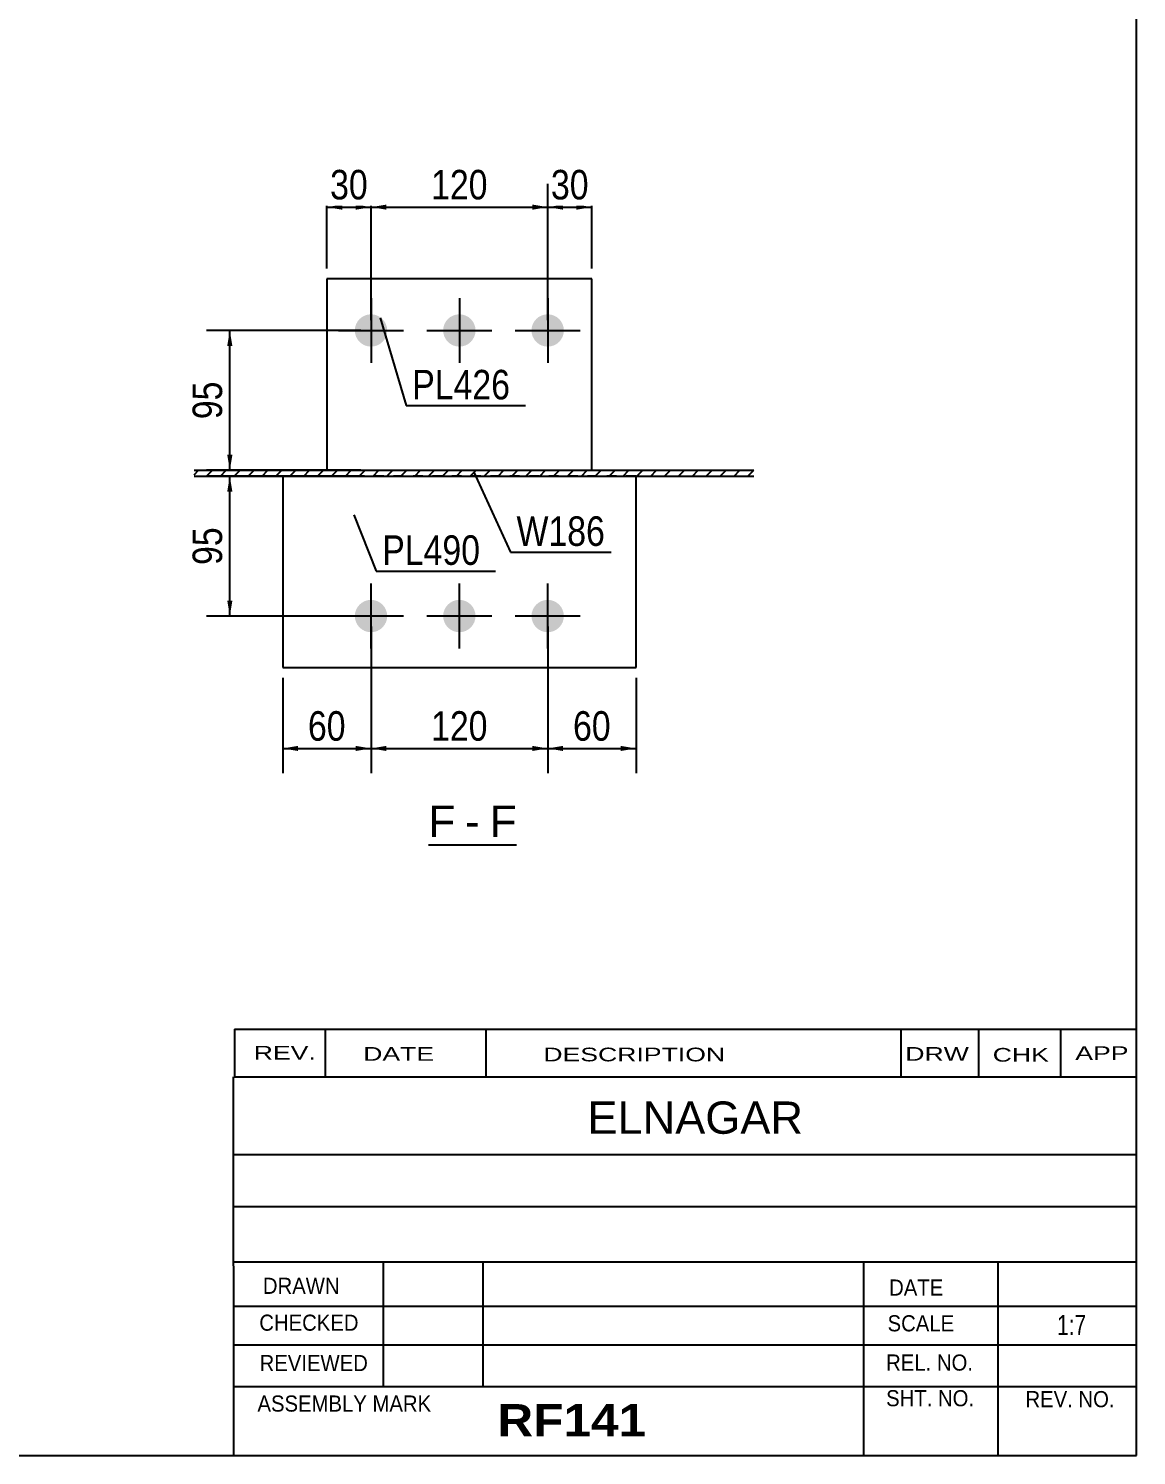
# Model space of a CAD drawing. Header units: millimetres. Extents: x -37 to 365, y -197 to 80.
# Drawn here: x 257.8 to 365.3, y -196.8 to -58.3 of the extents above; entities that cross this region are included whole.
import ezdxf

# ---------------------------------------------------------------- set-up
doc = ezdxf.new("R2010")
doc.units = ezdxf.units.MM
doc.linetypes.add('DXK_LINE_DOT1', pattern=[1.8814, 0.9407, -0.9407])
doc.styles.add('Arial', font='ARIAL.TTF', dxfattribs={"height": 0.2})
doc.styles.add('Arial Bold', font='ARIALBD.TTF', dxfattribs={"height": 0.2})
doc.styles.add('Arial Narrow', font='ARIALN.TTF', dxfattribs={"height": 0.2})

# ---------------------------------------------------------------- blocks, each defined once
blk = doc.blocks.new('Unknown-627306749-1201')
at = {"color": 5, "linetype": 'Continuous'}
for p, q in [((365.27, -196.81), (365.27, 80.19)), ((-34.73, -196.81), (365.27, -196.81))]:
    blk.add_line(p, q, dxfattribs=at)
blk = doc.blocks.new('Unknown-627306749-14 - 5216')
at = {"color": 7, "linetype": 'Continuous'}
blk.add_line((296.57, -137.54), (305.12, -137.54), dxfattribs=at)
at = {"color": 0, "linetype": 'Continuous'}
for points in [[(299.17, -136.79), (299.17, -133.59), (296.57, -133.59), (296.57, -136.79)], [(301.56, -136.79), (301.56, -133.59), (300.13, -133.59), (300.13, -136.79)], [(305.12, -136.79), (305.12, -133.59), (302.52, -133.59), (302.52, -136.79)]]:
    blk.add_wipeout(points, dxfattribs=at)
at = {"color": 96, "linetype": 'Continuous', "style": 'Arial'}
for s, p in [('F', (296.57, -136.79)), ('F', (302.52, -136.79)), ('-', (300.13, -136.79))]:
    blk.add_text(s, height=3.06, dxfattribs=at).set_placement(p)
blk = doc.blocks.new('Part-627306749-5258 - 5216')
at = {"color": 2, "linetype": 'Continuous'}
for p, q in [((312.43, -82.62), (286.71, -82.62)), ((286.71, -82.62), (286.71, -101.19)), ((312.43, -101.19), (312.43, -82.62))]:
    blk.add_line(p, q, dxfattribs=at)
at = {"color": 7, "linetype": 'DXK_LINE_DOT1'}
blk.add_line((286.71, -101.19), (312.43, -101.19), dxfattribs=at)
blk = doc.blocks.new('Part-627306749-5259 - 5216')
at = {"color": 2, "linetype": 'Continuous'}
for p, q in [((282.43, -101.76), (282.43, -120.34)), ((316.71, -120.34), (316.71, -101.76)), ((282.43, -120.34), (316.71, -120.34))]:
    blk.add_line(p, q, dxfattribs=at)
at = {"color": 7, "linetype": 'DXK_LINE_DOT1'}
blk.add_line((316.71, -101.76), (282.43, -101.76), dxfattribs=at)
blk = doc.blocks.new('Bolt-627306749-5313 - 5216')
at = {"linetype": 'Continuous'}
for points in [[(289.43, -115.34, -1), (292.57, -115.34, -1)], [(298, -115.34, -1), (301.14, -115.34, -1)], [(306.57, -115.34, -1), (309.71, -115.34, -1)]]:
    blk.add_hatch(color=3, dxfattribs=at).paths.add_polyline_path(points)
at = {"color": 3, "linetype": 'Continuous'}
for p, q in [((291, -118.48), (291, -112.19)), ((299.57, -118.48), (299.57, -112.19)), ((308.14, -118.48), (308.14, -112.19)), ((294.14, -115.34), (287.85, -115.34)), ((302.71, -115.34), (296.43, -115.34)), ((311.28, -115.34), (305, -115.34))]:
    blk.add_line(p, q, dxfattribs=at)
blk = doc.blocks.new('Part-627306749-5289 - 5216')
at = {"linetype": 'Continuous'}
h = blk.add_hatch(dxfattribs=at)
h.set_pattern_fill('', scale=0.3, style=0, pattern_type=0)
h.set_pattern_definition([(45, (328.1405, -101.1923), (-0.67352, 0.67352), [])])
h.paths.add_polyline_path([(328.14, -101.76), (328.14, -101.19), (273.83, -101.19), (273.83, -101.76)])
at = {"color": 2, "linetype": 'Continuous'}
for p, q in [((273.83, -101.19), (328.14, -101.19)), ((273.83, -101.76), (328.14, -101.76))]:
    blk.add_line(p, q, dxfattribs=at)
blk = doc.blocks.new('Bolt-627306749-5312 - 5216')
at = {"linetype": 'Continuous'}
for points in [[(292.57, -87.62, -1), (289.43, -87.62, -1)], [(301.14, -87.62, -1), (298, -87.62, -1)], [(309.71, -87.62, -1), (306.57, -87.62, -1)]]:
    blk.add_hatch(color=3, dxfattribs=at).paths.add_polyline_path(points)
at = {"color": 3, "linetype": 'Continuous'}
for p, q in [((291, -84.48), (291, -90.76)), ((299.57, -84.48), (299.57, -90.76)), ((308.14, -84.48), (308.14, -90.76)), ((287.85, -87.62), (294.14, -87.62)), ((296.43, -87.62), (302.71, -87.62)), ((305, -87.62), (311.28, -87.62))]:
    blk.add_line(p, q, dxfattribs=at)
blk = doc.blocks.new('StraightDimension-627306749-5431 - 5216')
at = {"linetype": 'Continuous'}
for points in [[(309.64, -128.44), (308.14, -128.19), (309.64, -127.94)], [(315.21, -127.94), (316.71, -128.19), (315.21, -128.44)]]:
    blk.add_hatch(color=7, dxfattribs=at).paths.add_polyline_path(points)
at = {"color": 7, "linetype": 'Continuous'}
for p, q in [((308.14, -116.34), (308.14, -130.59)), ((316.71, -121.34), (316.71, -130.59)), ((308.14, -128.19), (316.71, -128.19))]:
    blk.add_line(p, q, dxfattribs=at)
at = {"color": 0}
blk.add_wipeout([(314.85, -128.04), (314.85, -123.84), (310, -123.84), (310, -128.04)], dxfattribs=at)
at = {"color": 3, "style": 'Arial Narrow'}
blk.add_text('60', height=2.863, dxfattribs=at).set_placement((310.6, -127.44))
blk = doc.blocks.new('StraightDimension-627306749-5389 - 5216')
at = {"linetype": 'Continuous'}
for points in [[(277.05, -89.12), (277.3, -87.62), (277.55, -89.12)], [(277.55, -99.69), (277.3, -101.19), (277.05, -99.69)]]:
    blk.add_hatch(color=7, dxfattribs=at).paths.add_polyline_path(points)
at = {"color": 7, "linetype": 'Continuous'}
for p, q in [((290, -87.62), (275.05, -87.62)), ((277.3, -101.19), (277.3, -87.62)), ((290, -101.19), (275.05, -101.19))]:
    blk.add_line(p, q, dxfattribs=at)
at = {"color": 0}
blk.add_wipeout([(277.15, -91.98), (272.95, -91.98), (272.95, -96.83), (277.15, -96.83)], dxfattribs=at)
at = {"color": 3, "style": 'Arial Narrow'}
blk.add_text('95', height=2.863, rotation=90.0002, dxfattribs=at).set_placement((276.55, -96.23))
blk = doc.blocks.new('StraightDimension-627306749-5394 - 5216')
at = {"linetype": 'Continuous'}
for points in [[(277.05, -103.26), (277.3, -101.76), (277.55, -103.26)], [(277.55, -113.84), (277.3, -115.34), (277.05, -113.84)]]:
    blk.add_hatch(color=7, dxfattribs=at).paths.add_polyline_path(points)
at = {"color": 7, "linetype": 'Continuous'}
for p, q in [((290, -101.76), (275.05, -101.76)), ((277.3, -115.34), (277.3, -101.76)), ((290, -115.34), (275.05, -115.34))]:
    blk.add_line(p, q, dxfattribs=at)
at = {"color": 0}
blk.add_wipeout([(277.15, -106.12), (272.95, -106.12), (272.95, -110.98), (277.15, -110.98)], dxfattribs=at)
at = {"color": 3, "style": 'Arial Narrow'}
blk.add_text('95', height=2.863, rotation=90.0002, dxfattribs=at).set_placement((276.55, -110.38))
blk = doc.blocks.new('StraightDimension-627306749-5432 - 5216')
at = {"linetype": 'Continuous'}
for points in [[(292.5, -128.44), (291, -128.19), (292.5, -127.94)], [(306.64, -127.94), (308.14, -128.19), (306.64, -128.44)]]:
    blk.add_hatch(color=7, dxfattribs=at).paths.add_polyline_path(points)
at = {"color": 7, "linetype": 'Continuous'}
for p, q in [((291, -116.34), (291, -130.59)), ((308.14, -116.34), (308.14, -130.59)), ((291, -128.19), (308.14, -128.19))]:
    blk.add_line(p, q, dxfattribs=at)
at = {"color": 0}
blk.add_wipeout([(302.91, -128.04), (302.91, -123.84), (296.23, -123.84), (296.23, -128.04)], dxfattribs=at)
at = {"color": 3, "style": 'Arial Narrow'}
blk.add_text('120', height=2.863, dxfattribs=at).set_placement((296.83, -127.44))
blk = doc.blocks.new('StraightDimension-627306749-5433 - 5216')
at = {"linetype": 'Continuous'}
for points in [[(283.93, -128.44), (282.43, -128.19), (283.93, -127.94)], [(289.5, -127.94), (291, -128.19), (289.5, -128.44)]]:
    blk.add_hatch(color=7, dxfattribs=at).paths.add_polyline_path(points)
at = {"color": 7, "linetype": 'Continuous'}
for p, q in [((291, -116.34), (291, -130.59)), ((282.43, -121.34), (282.43, -130.59)), ((282.43, -128.19), (291, -128.19))]:
    blk.add_line(p, q, dxfattribs=at)
at = {"color": 0}
blk.add_wipeout([(289.14, -128.04), (289.14, -123.84), (284.28, -123.84), (284.28, -128.04)], dxfattribs=at)
at = {"color": 3, "style": 'Arial Narrow'}
blk.add_text('60', height=2.863, dxfattribs=at).set_placement((284.88, -127.44))
blk = doc.blocks.new('StraightDimension-627306749-5462 - 5216')
at = {"linetype": 'Continuous'}
for points in [[(309.64, -75.9), (308.14, -75.65), (309.64, -75.4)], [(310.93, -75.4), (312.43, -75.65), (310.93, -75.9)]]:
    blk.add_hatch(color=7, dxfattribs=at).paths.add_polyline_path(points)
at = {"color": 7, "linetype": 'Continuous'}
for p, q in [((308.14, -86.62), (308.14, -73.4)), ((312.43, -81.62), (312.43, -73.4)), ((308.14, -75.65), (312.43, -75.65))]:
    blk.add_line(p, q, dxfattribs=at)
at = {"color": 0}
blk.add_wipeout([(312.71, -75.5), (312.71, -71.3), (307.86, -71.3), (307.86, -75.5)], dxfattribs=at)
at = {"color": 3, "style": 'Arial Narrow'}
blk.add_text('30', height=2.863, dxfattribs=at).set_placement((308.46, -74.9))
blk = doc.blocks.new('StraightDimension-627306749-5463 - 5216')
at = {"linetype": 'Continuous'}
for points in [[(292.5, -75.9), (291, -75.65), (292.5, -75.4)], [(306.64, -75.4), (308.14, -75.65), (306.64, -75.9)]]:
    blk.add_hatch(color=7, dxfattribs=at).paths.add_polyline_path(points)
at = {"color": 7, "linetype": 'Continuous'}
for p, q in [((291, -86.62), (291, -73.4)), ((308.14, -86.62), (308.14, -73.4)), ((291, -75.65), (308.14, -75.65))]:
    blk.add_line(p, q, dxfattribs=at)
at = {"color": 0}
blk.add_wipeout([(302.91, -75.5), (302.91, -71.3), (296.23, -71.3), (296.23, -75.5)], dxfattribs=at)
at = {"color": 3, "style": 'Arial Narrow'}
blk.add_text('120', height=2.863, dxfattribs=at).set_placement((296.83, -74.9))
blk = doc.blocks.new('StraightDimension-627306749-5464 - 5216')
at = {"linetype": 'Continuous'}
for points in [[(288.21, -75.9), (286.71, -75.65), (288.21, -75.4)], [(289.5, -75.4), (291, -75.65), (289.5, -75.9)]]:
    blk.add_hatch(color=7, dxfattribs=at).paths.add_polyline_path(points)
at = {"color": 7, "linetype": 'Continuous'}
for p, q in [((286.71, -81.62), (286.71, -73.4)), ((291, -86.62), (291, -73.4)), ((286.71, -75.65), (291, -75.65))]:
    blk.add_line(p, q, dxfattribs=at)
at = {"color": 0}
blk.add_wipeout([(291.28, -75.5), (291.28, -71.3), (286.43, -71.3), (286.43, -75.5)], dxfattribs=at)
at = {"color": 3, "style": 'Arial Narrow'}
blk.add_text('30', height=2.863, dxfattribs=at).set_placement((287.03, -74.9))
blk = doc.blocks.new('CBS_NAME_BLOG-627306749-6752')
at = {"color": 7, "linetype": 'Continuous'}
for p, q in [((277.68, -196.77), (277.67, -160.07)), ((277.68, -160.06), (365.19, -160.06)), ((277.68, -167.6), (365.19, -167.6)), ((277.75, -172.65), (365.27, -172.65)), ((277.68, -178.03), (365.19, -178.03)), ((292.2, -190.13), (292.2, -178.03)), ((301.88, -190.11), (301.88, -178.04)), ((338.8, -196.77), (338.8, -178.04)), ((351.85, -196.77), (351.85, -178.03)), ((277.68, -182.33), (365.27, -182.31)), ((277.68, -186.07), (365.19, -186.07)), ((277.68, -190.12), (365.19, -190.12)), ((277.67, -196.81), (365.27, -196.81))]:
    blk.add_line(p, q, dxfattribs=at)
at = {"color": 3, "linetype": 'Continuous', "style": 'Arial'}
blk.add_text('ELNAGAR', height=3.133, dxfattribs=at).set_placement((312, -165.59))
at = {"color": 3, "linetype": 'Continuous'}
for s, height, style, width, p in [('DRAWN', 1.566, 'Arial', 0.9, (280.51, -181.13)), ('DATE', 1.566, 'Arial', 0.9, (341.27, -181.3)), ('CHECKED', 1.566, 'Arial', 0.9, (280.16, -184.71)), ('SCALE', 1.566, 'Arial', 0.9, (341.12, -184.77)), ('1:7', 1.957, 'Arial Narrow', 0.9, (357.57, -185.13)), ('REVIEWED', 1.566, 'Arial', 0.9, (280.19, -188.63)), ('REL. NO.', 1.566, 'Arial', 0.9, (340.98, -188.58)), ('ASSEMBLY MARK', 1.5663, 'Arial', 0.9, (279.98, -192.56)), ('SHT. NO.', 1.566, 'Arial', 0.9, (340.98, -192.04)), ('REV. NO.', 1.566, 'Arial', 0.9, (354.5, -192.13)), ('RF141', 3.131, 'Arial Bold', 1.1, (303.26, -194.96))]:
    blk.add_text(s, height=height, dxfattribs=dict(at, style=style, width=width)).set_placement(p)
blk = doc.blocks.new('CBS_REVISION-627306749-6753')
at = {"color": 7, "linetype": 'Continuous'}
for p, q in [((277.76, -155.43), (365.26, -155.43)), ((277.76, -155.43), (277.76, -160.06)), ((286.56, -155.43), (286.56, -160.06)), ((302.15, -155.43), (302.15, -160)), ((342.41, -155.43), (342.41, -160.06)), ((349.95, -155.43), (349.95, -160.06)), ((357.9, -155.43), (357.9, -160.06)), ((277.76, -160.06), (365.26, -160.06))]:
    blk.add_line(p, q, dxfattribs=at)
at = {"color": 7, "style": 'Arial Narrow', "width": 1.7}
for s, height, p in [('REV.', 1.326, (279.62, -158.39)), ('DATE', 1.326, (290.24, -158.5)), ('DESCRIPTION', 1.3257, (307.72, -158.56)), ('DRW', 1.326, (342.84, -158.5)), ('CHK', 1.326, (351.32, -158.59)), ('APP', 1.326, (359.33, -158.43))]:
    blk.add_text(s, height=height, dxfattribs=at).set_placement(p)
blk = doc.blocks.new('Mark-627306749-5498 - 5216')
at = {"color": 0}
blk.add_wipeout([(313.71, -108.53), (313.71, -105.53), (305.12, -105.53), (305.12, -108.53)], dxfattribs=at)
blk.add_wipeout([(313.71, -108.53), (313.71, -105.53), (305.12, -105.53), (305.12, -108.53)], dxfattribs=at)
at = {"color": 7, "linetype": 'Continuous'}
for p, q in [((300.98, -101.39), (304.52, -109.13)), ((304.52, -109.13), (314.31, -109.13))]:
    blk.add_line(p, q, dxfattribs=at)
at = {"color": 3, "style": 'Arial Narrow'}
blk.add_text('W186', height=2.863, dxfattribs=at).set_placement((305.12, -108.53))
blk = doc.blocks.new('Mark-627306749-5492 - 5216')
at = {"color": 0}
blk.add_wipeout([(304.5, -94.31), (304.5, -91.31), (295, -91.31), (295, -94.31)], dxfattribs=at)
blk.add_wipeout([(304.5, -94.31), (304.5, -91.31), (295, -91.31), (295, -94.31)], dxfattribs=at)
at = {"color": 7, "linetype": 'Continuous'}
for p, q in [((291.9, -86.38), (294.4, -94.91)), ((294.4, -94.91), (306, -94.91))]:
    blk.add_line(p, q, dxfattribs=at)
at = {"color": 3, "style": 'Arial Narrow'}
blk.add_text('PL426', height=2.863, dxfattribs=at).set_placement((295, -94.31))
blk = doc.blocks.new('Mark-627306749-5495 - 5216')
at = {"color": 0}
blk.add_wipeout([(301.59, -110.37), (301.59, -107.37), (292.09, -107.37), (292.09, -110.37)], dxfattribs=at)
blk.add_wipeout([(301.59, -110.37), (301.59, -107.37), (292.09, -107.37), (292.09, -110.37)], dxfattribs=at)
at = {"color": 7, "linetype": 'Continuous'}
for p, q in [((289.33, -105.52), (291.49, -110.97)), ((291.49, -110.97), (303.09, -110.97))]:
    blk.add_line(p, q, dxfattribs=at)
at = {"color": 3, "style": 'Arial Narrow'}
blk.add_text('PL490', height=2.863, dxfattribs=at).set_placement((292.09, -110.37))

msp = doc.modelspace()

# ---------------------------------------------------------------- block references
for name in ['Unknown-627306749-1201', 'Part-627306749-5258 - 5216', 'Bolt-627306749-5312 - 5216', 'Part-627306749-5289 - 5216', 'Part-627306749-5259 - 5216', 'Bolt-627306749-5313 - 5216', 'CBS_REVISION-627306749-6753', 'CBS_NAME_BLOG-627306749-6752']:
    msp.add_blockref(name, (0, 0))

# ---------------------------------------------------------------- next in the draw order: block references
for name in ['StraightDimension-627306749-5462 - 5216', 'StraightDimension-627306749-5389 - 5216', 'Mark-627306749-5498 - 5216', 'StraightDimension-627306749-5431 - 5216', 'Unknown-627306749-14 - 5216']:
    msp.add_blockref(name, (0, 0))

# ---------------------------------------------------------------- next in the draw order: block references
for name in ['StraightDimension-627306749-5463 - 5216', 'StraightDimension-627306749-5394 - 5216', 'StraightDimension-627306749-5432 - 5216']:
    msp.add_blockref(name, (0, 0))

# ---------------------------------------------------------------- next in the draw order: block references
for name in ['StraightDimension-627306749-5464 - 5216', 'Mark-627306749-5495 - 5216', 'StraightDimension-627306749-5433 - 5216']:
    msp.add_blockref(name, (0, 0))

# ---------------------------------------------------------------- next in the draw order: block references
msp.add_blockref('Mark-627306749-5492 - 5216', (0, 0))

doc.saveas('drawing.dxf')
